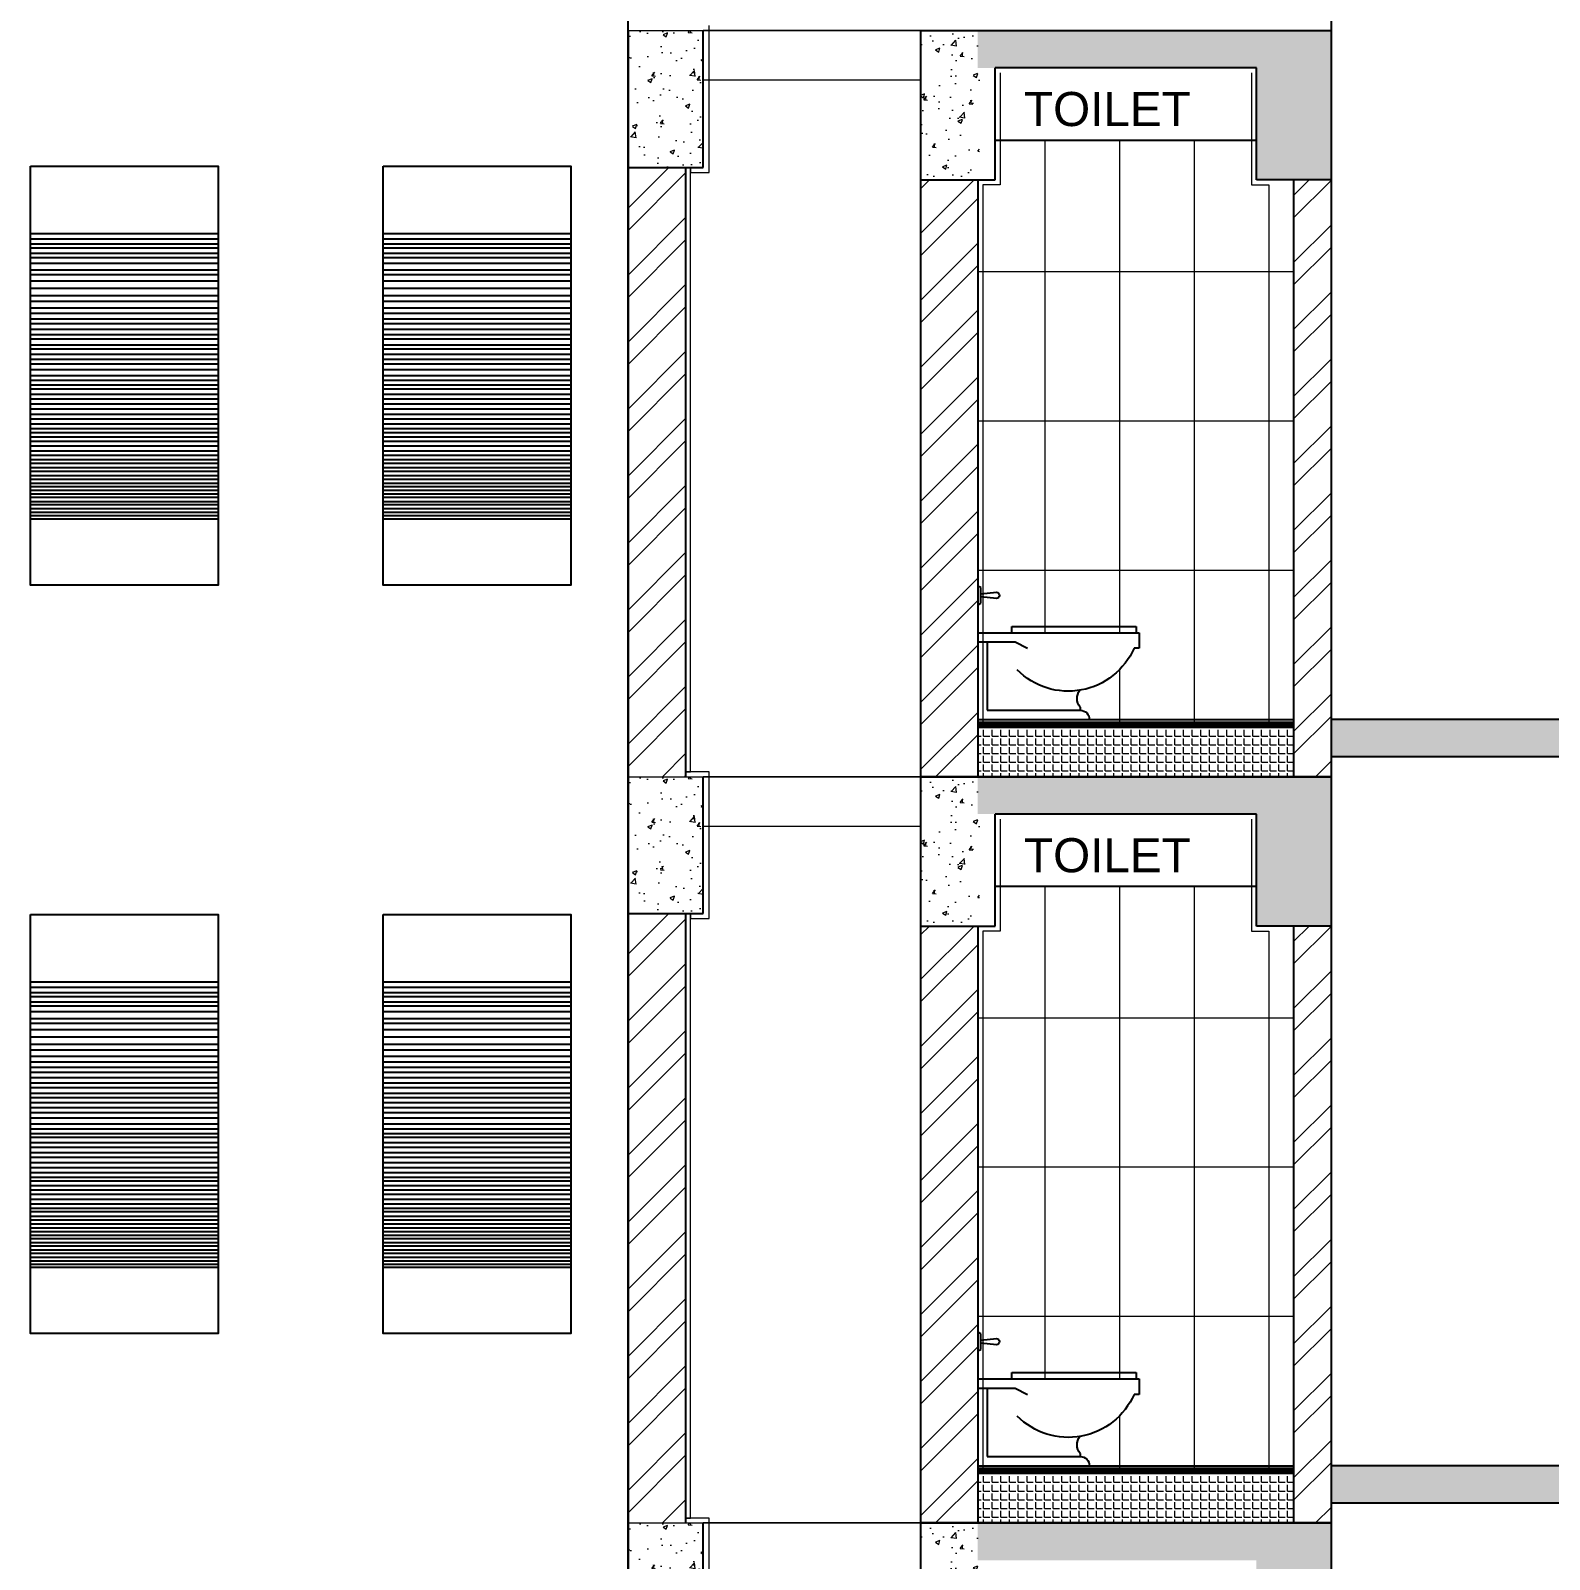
# Model space of a CAD drawing. Header units: metres. Extents: x 29392 to 32022, y 3934 to 33962.
# Drawn here: x 29705.48 to 29711.58, y 4077.81 to 4083.96 of the extents above; entities that cross this region are included whole.
import ezdxf

# ---------------------------------------------------------------- set-up
doc = ezdxf.new("R2010")
doc.units = ezdxf.units.M
doc.layers.add('HATCH', color=250, linetype='Continuous', lineweight=13)
doc.layers.add('PLASTER', color=252, linetype='Continuous', lineweight=15)
doc.styles.get("Standard").update_dxf_attribs({"font": 'arial.ttf'})

# ---------------------------------------------------------------- blocks, each defined once
blk = doc.blocks.new('A$C0A04126D')
for p, q in [((0.6365, 0.5054, -0.3429), (0.5741, 0.5117, -0.3429)), ((0.5741, 0.4867, -0.3429), (0.6365, 0.493, -0.3429)), ((0.6365, 0.5304, -0.3429), (0.649, 0.5366, -0.3429)), ((0.6365, 0.468, -0.3429), (0.6365, 0.5304, -0.3429)), ((0.649, 0.5366, -0.3429), (0.649, 0.4618, -0.3429)), ((0.649, 0.4618, -0.3429), (0.6365, 0.468, -0.3429)), ((0.5117, 0.3744, -0.3429), (0.0125, 0.3744, -0.3429)), ((0.0125, 0.3744, -0.3429), (0.0125, 0.3494, -0.3429)), ((0.5117, 0.3494, -0.3429), (0.5117, 0.3744, -0.3429)), ((0.649, 0.3494, -0.3429), (0, 0.3494, -0.3429)), ((0, 0.3494, -0.3429), (0, 0.287, -0.3429)), ((0.4992, 0.312, -0.3429), (0.4493, 0.287, -0.3429)), ((0.649, 0.312, -0.3429), (0.4992, 0.312, -0.3429)), ((0.6115, 0.312, -0.3429), (0.6115, 0.0374, -0.3429)), ((0.649, 0.3494, -0.3429), (0.649, 0, -0.3429)), ((0, 0.287, -0.3429), (0.0206, 0.287, -0.3429)), ((0.2371, 0.0499, -0.3429), (0.2371, 0.0374, -0.3429)), ((0.6115, 0.0374, -0.3429), (0.2371, 0.0374, -0.3429))]:
    blk.add_line(p, q)
for centre, radius, start, end in [((0.5741, 0.4992, -0.3429), 0.0125, 90, 270), ((0.2851, 0.4028, -0.3429), 0.2887, 203.64102, 315.28389), ((0.1944, 0.085, -0.3429), 0.0553, 320.64055, 36.52551), ((0.2371, 0, -0.3429), 0.0374, 90, 180)]:
    blk.add_arc(centre, radius, start, end)

msp = doc.modelspace()

# ---------------------------------------------------------------- hatches: boundary and pattern name
at = {"layer": 'HATCH', "transparency": 16777216}
h = msp.add_hatch(dxfattribs=at)
h.set_pattern_fill('AR-CONC', color=256, scale=0.001)
h.set_pattern_definition([(50, (27763.88038, 3421.42546), (0.182184669, -0.015939086), [0.01905, -0.20955]), (355, (27763.88038, 3421.42546), (-0.035243421, 0.191056845), [0.01524, -0.167640584]), (100.451445, (27763.89556, 3421.42413), (0.146941247, 0.175117752), [0.016190009, -0.178090245]), (46.1842, (27763.88038, 3421.47626), (0.27107904, -0.042042328), [0.028575, -0.314325]), (96.635558, (27763.90297, 3421.47276), (0.237404134, 0.247426125), [0.024285023, -0.26713561]), (351.184151, (27763.88038, 3421.47626), (0.237404134, 0.247426125), [0.022859967, -0.251459732]), (21, (27763.90578, 3421.46356), (0.151614391, -0.102265198), [0.01905, -0.20955]), (326, (27763.90578, 3421.46356), (0.061802028, 0.184187966), [0.01524, -0.16764]), (71.451445, (27763.91842, 3421.45504), (0.21341642, 0.081922769), [0.016190009, -0.178089938]), (37.5, (27763.88038, 3421.42546), (0.0030886033, 0.0845550389), [0, -0.165608, 0, -0.17018, 0, -0.168275]), (7.5, (27763.88038, 3421.42546), (0.0668196625, 0.100180575), [0, -0.097028, 0, -0.161798, 0, -0.064135]), (327.5, (27763.82374, 3421.42546), (0.1355905952, -0.005728744), [0, -0.0635, 0, -0.19812, 0, -0.26289]), (317.5, (27763.79834, 3421.42546), (0.1481291814, 0.025426491), [0, -0.08255, 0, -0.131572, 0, -0.18669])])
h.paths.add_polyline_path([(29710.4044, 4083.8068), (29709.2843, 4083.8068), (29709.2843, 4083.9568), (29710.7044, 4083.9568), (29710.7044, 4083.3568), (29710.4044, 4083.3568)])
h.paths.add_polyline_path([(29714.9592, 4083.5871), (29714.6588, 4083.5868), (29714.6588, 4084.0368), (29710.7044, 4084.0368), (29710.7044, 4084.1868), (29714.9588, 4084.1871)])
h = msp.add_hatch(dxfattribs=at)
h.set_pattern_fill('AR-CONC', color=256, scale=0.001)
h.set_pattern_definition([(50, (27323.3869, 3367.19325), (0.182184669, -0.0159390855), [0.01905, -0.20955]), (355, (27323.3869, 3367.19325), (-0.035243421, 0.191056845), [0.01524, -0.167640584]), (100.451445, (27323.40208, 3367.19192), (0.146941247, 0.175117752), [0.016190009, -0.178090245]), (46.1842, (27323.3869, 3367.24405), (0.27107904, -0.042042328), [0.028575, -0.314325]), (96.635558, (27323.40949, 3367.24054), (0.237404134, 0.247426125), [0.024285023, -0.267135608]), (351.184151, (27323.3869, 3367.24405), (0.237404134, 0.247426125), [0.022859967, -0.251459732]), (21, (27323.4123, 3367.23135), (0.151614391, -0.102265198), [0.01905, -0.20955]), (326, (27323.4123, 3367.23135), (0.061802028, 0.184187966), [0.01524, -0.16764]), (71.451445, (27323.42493, 3367.22282), (0.213416419, 0.081922769), [0.016190009, -0.178089938]), (37.5, (27323.386896, 3367.193245), (0.0030886033, 0.0845550389), [0, -0.165608, 0, -0.17018, 0, -0.168275]), (7.5, (27323.3869, 3367.193245), (0.0668196625, 0.1001805748), [0, -0.097028, 0, -0.161798, 0, -0.064135]), (327.5, (27323.330254, 3367.193245), (0.1355905952, -0.005728744), [0, -0.0635, 0, -0.19812, 0, -0.26289]), (317.5, (27323.30485, 3367.19325), (0.1481291814, 0.025426491), [0, -0.08255, 0, -0.131572, 0, -0.18669])])
h.paths.add_polyline_path([(29709.0555, 4083.9568), (29709.2914, 4083.9568), (29709.2914, 4083.3568), (29709.0553, 4083.3568)])
h.paths.add_polyline_path([(29707.88, 4083.9568), (29708.11, 4083.9568), (29708.18, 4083.9568), (29708.18, 4083.4068), (29707.88, 4083.4068)])
h = msp.add_hatch(dxfattribs=at)
h.set_pattern_fill('ANSI32', color=256, scale=0.02)
h.set_pattern_definition([(45, (27763.88038, 3421.42546), (-0.134703842, 0.134703842), []), (45, (27763.97019, 3421.42546), (-0.134703842, 0.134703842), [])])
h.paths.add_polyline_path([(29709.0543, 4080.9568), (29709.2843, 4080.9568), (29709.2843, 4083.3568), (29709.0543, 4083.3568)])
h.paths.add_polyline_path([(29710.7044, 4083.3568), (29710.5543, 4083.3568), (29710.5543, 4080.9568), (29710.7044, 4080.9568)])
edge = h.paths.add_edge_path()
edge.add_line((29714.7292, 4083.5869), (29714.7312, 4081.1868))
edge.add_line((29714.3498, 4081.1867), (29714.9612, 4081.1872))
edge.add_line((29714.9612, 4081.1872), (29714.9592, 4083.5871))
edge.add_line((29714.9592, 4083.5871), (29714.7253, 4083.5868))
h = msp.add_hatch(dxfattribs=at)
h.set_pattern_fill('ANSI32', color=256, scale=0.02)
h.set_pattern_definition([(45, (27323.3869, 3367.19325), (-0.134703842, 0.134703842), []), (45, (27323.4767, 3367.19325), (-0.134703842, 0.134703842), [])])
h.paths.add_polyline_path([(29708.11, 4080.9568), (29707.88, 4080.9568), (29707.88, 4083.4068), (29708.11, 4083.4068)])
h = msp.add_hatch(dxfattribs=at)
h.set_pattern_fill('AR-CONC', color=256, scale=0.001)
h.set_pattern_definition([(50, (27763.88038, 3418.42546), (0.182184669, -0.015939086), [0.01905, -0.20955]), (355, (27763.88038, 3418.42546), (-0.035243421, 0.191056845), [0.01524, -0.167640584]), (100.451445, (27763.89556, 3418.42413), (0.146941247, 0.175117752), [0.016190009, -0.178090245]), (46.1842, (27763.88038, 3418.47626), (0.27107904, -0.042042328), [0.028575, -0.314325]), (96.635558, (27763.90297, 3418.47276), (0.237404134, 0.247426125), [0.024285023, -0.26713561]), (351.184151, (27763.88038, 3418.47626), (0.237404134, 0.247426125), [0.022859967, -0.251459732]), (21, (27763.90578, 3418.46356), (0.151614391, -0.102265198), [0.01905, -0.20955]), (326, (27763.90578, 3418.46356), (0.061802028, 0.184187966), [0.01524, -0.16764]), (71.451445, (27763.91842, 3418.45504), (0.21341642, 0.081922769), [0.016190009, -0.178089938]), (37.5, (27763.88038, 3418.42546), (0.0030886033, 0.0845550389), [0, -0.165608, 0, -0.17018, 0, -0.168275]), (7.5, (27763.88038, 3418.42546), (0.0668196625, 0.100180575), [0, -0.097028, 0, -0.161798, 0, -0.064135]), (327.5, (27763.82374, 3418.42546), (0.1355905952, -0.005728744), [0, -0.0635, 0, -0.19812, 0, -0.26289]), (317.5, (27763.79834, 3418.42546), (0.1481291814, 0.025426491), [0, -0.08255, 0, -0.131572, 0, -0.18669])])
h.paths.add_polyline_path([(29710.4044, 4080.8068), (29709.2843, 4080.8068), (29709.2843, 4080.9568), (29710.7044, 4080.9568), (29710.7044, 4080.3568), (29710.4044, 4080.3568)])
h.paths.add_polyline_path([(29714.9592, 4080.5871), (29714.6588, 4080.5868), (29714.6588, 4081.0368), (29710.7044, 4081.0368), (29710.7044, 4081.1868), (29714.9588, 4081.1871)])
h = msp.add_hatch(dxfattribs=at)
h.set_pattern_fill('ANGLE', color=256, scale=0.005)
h.set_pattern_definition([(0, (27763.880383, 3421.17747), (0, 0.034925), [0.0254, -0.009525]), (90, (27763.880383, 3421.17747), (-0.034925, 2e-18), [0.0254, -0.009525])])
h.paths.add_polyline_path([(29710.5543, 4081.1568), (29709.2843, 4081.1568), (29709.2843, 4080.9568), (29710.5543, 4080.9568)])
h = msp.add_hatch(dxfattribs=at)
h.set_pattern_fill('AR-CONC', color=256, scale=0.001)
h.set_pattern_definition([(50, (27323.3869, 3364.19325), (0.182184669, -0.0159390855), [0.01905, -0.20955]), (355, (27323.3869, 3364.19325), (-0.035243421, 0.191056845), [0.01524, -0.167640584]), (100.451445, (27323.40208, 3364.19192), (0.146941247, 0.175117752), [0.016190009, -0.178090245]), (46.1842, (27323.3869, 3364.24405), (0.27107904, -0.042042328), [0.028575, -0.314325]), (96.635558, (27323.40949, 3364.24054), (0.237404134, 0.247426125), [0.024285023, -0.267135608]), (351.184151, (27323.3869, 3364.24405), (0.237404134, 0.247426125), [0.022859967, -0.251459732]), (21, (27323.4123, 3364.23135), (0.151614391, -0.102265198), [0.01905, -0.20955]), (326, (27323.4123, 3364.23135), (0.061802028, 0.184187966), [0.01524, -0.16764]), (71.451445, (27323.42493, 3364.22282), (0.213416419, 0.081922769), [0.016190009, -0.178089938]), (37.5, (27323.386896, 3364.193245), (0.0030886033, 0.0845550389), [0, -0.165608, 0, -0.17018, 0, -0.168275]), (7.5, (27323.3869, 3364.193245), (0.0668196625, 0.1001805748), [0, -0.097028, 0, -0.161798, 0, -0.064135]), (327.5, (27323.330254, 3364.193245), (0.1355905952, -0.005728744), [0, -0.0635, 0, -0.19812, 0, -0.26289]), (317.5, (27323.30485, 3364.19325), (0.1481291814, 0.025426491), [0, -0.08255, 0, -0.131572, 0, -0.18669])])
h.paths.add_polyline_path([(29709.0555, 4080.9568), (29709.2914, 4080.9568), (29709.2914, 4080.3568), (29709.0553, 4080.3568)])
h.paths.add_polyline_path([(29707.88, 4080.9568), (29708.11, 4080.9568), (29708.18, 4080.9568), (29708.18, 4080.4068), (29707.88, 4080.4068)])
h = msp.add_hatch(dxfattribs=at)
h.set_pattern_fill('ANSI32', color=256, scale=0.02)
h.set_pattern_definition([(45, (27763.88038, 3418.42546), (-0.134703842, 0.134703842), []), (45, (27763.97019, 3418.42546), (-0.134703842, 0.134703842), [])])
h.paths.add_polyline_path([(29709.0543, 4077.9568), (29709.2843, 4077.9568), (29709.2843, 4080.3568), (29709.0543, 4080.3568)])
h.paths.add_polyline_path([(29710.7044, 4080.3568), (29710.5543, 4080.3568), (29710.5543, 4077.9568), (29710.7044, 4077.9568)])
edge = h.paths.add_edge_path()
edge.add_line((29714.7292, 4080.5869), (29714.7312, 4078.1868))
edge.add_line((29714.3498, 4078.1867), (29714.9612, 4078.1872))
edge.add_line((29714.9612, 4078.1872), (29714.9592, 4080.5871))
edge.add_line((29714.9592, 4080.5871), (29714.7253, 4080.5868))
h = msp.add_hatch(dxfattribs=at)
h.set_pattern_fill('ANSI32', color=256, scale=0.02)
h.set_pattern_definition([(45, (27323.3869, 3364.19325), (-0.134703842, 0.134703842), []), (45, (27323.4767, 3364.19325), (-0.134703842, 0.134703842), [])])
h.paths.add_polyline_path([(29708.11, 4077.9568), (29707.88, 4077.9568), (29707.88, 4080.4068), (29708.11, 4080.4068)])
h = msp.add_hatch(dxfattribs=at)
h.set_pattern_fill('AR-CONC', color=256, scale=0.001)
h.set_pattern_definition([(50, (27763.88038, 3415.42546), (0.182184669, -0.015939086), [0.01905, -0.20955]), (355, (27763.88038, 3415.42546), (-0.035243421, 0.191056845), [0.01524, -0.167640584]), (100.451445, (27763.89556, 3415.42413), (0.146941247, 0.175117752), [0.016190009, -0.178090245]), (46.1842, (27763.88038, 3415.47626), (0.27107904, -0.042042328), [0.028575, -0.314325]), (96.635558, (27763.90297, 3415.47276), (0.237404134, 0.247426125), [0.024285023, -0.26713561]), (351.184151, (27763.88038, 3415.47626), (0.237404134, 0.247426125), [0.022859967, -0.251459732]), (21, (27763.90578, 3415.46356), (0.151614391, -0.102265198), [0.01905, -0.20955]), (326, (27763.90578, 3415.46356), (0.061802028, 0.184187966), [0.01524, -0.16764]), (71.451445, (27763.91842, 3415.45504), (0.21341642, 0.081922769), [0.016190009, -0.178089938]), (37.5, (27763.88038, 3415.42546), (0.0030886033, 0.0845550389), [0, -0.165608, 0, -0.17018, 0, -0.168275]), (7.5, (27763.88038, 3415.42546), (0.0668196625, 0.100180575), [0, -0.097028, 0, -0.161798, 0, -0.064135]), (327.5, (27763.82374, 3415.42546), (0.1355905952, -0.005728744), [0, -0.0635, 0, -0.19812, 0, -0.26289]), (317.5, (27763.79834, 3415.42546), (0.1481291814, 0.025426491), [0, -0.08255, 0, -0.131572, 0, -0.18669])])
h.paths.add_polyline_path([(29710.4044, 4077.8068), (29709.2843, 4077.8068), (29709.2843, 4077.9568), (29710.7044, 4077.9568), (29710.7044, 4077.3568), (29710.4044, 4077.3568)])
h.paths.add_polyline_path([(29714.9592, 4077.5871), (29714.6588, 4077.5868), (29714.6588, 4078.0368), (29710.7044, 4078.0368), (29710.7044, 4078.1868), (29714.9588, 4078.1871)])
h = msp.add_hatch(dxfattribs=at)
h.set_pattern_fill('ANGLE', color=256, scale=0.005)
h.set_pattern_definition([(0, (27763.880383, 3418.17747), (0, 0.034925), [0.0254, -0.009525]), (90, (27763.880383, 3418.17747), (-0.034925, 2e-18), [0.0254, -0.009525])])
h.paths.add_polyline_path([(29710.5543, 4078.1568), (29709.2843, 4078.1568), (29709.2843, 4077.9568), (29710.5543, 4077.9568)])
h = msp.add_hatch(dxfattribs=at)
h.set_pattern_fill('AR-CONC', color=256, scale=0.001)
h.set_pattern_definition([(50, (27323.3869, 3361.19325), (0.182184669, -0.0159390855), [0.01905, -0.20955]), (355, (27323.3869, 3361.19325), (-0.035243421, 0.191056845), [0.01524, -0.167640584]), (100.451445, (27323.40208, 3361.19192), (0.146941247, 0.175117752), [0.016190009, -0.178090245]), (46.1842, (27323.3869, 3361.24405), (0.27107904, -0.042042328), [0.028575, -0.314325]), (96.635558, (27323.40949, 3361.24054), (0.237404134, 0.247426125), [0.024285023, -0.267135608]), (351.184151, (27323.3869, 3361.24405), (0.237404134, 0.247426125), [0.022859967, -0.251459732]), (21, (27323.4123, 3361.23135), (0.151614391, -0.102265198), [0.01905, -0.20955]), (326, (27323.4123, 3361.23135), (0.061802028, 0.184187966), [0.01524, -0.16764]), (71.451445, (27323.42493, 3361.22282), (0.213416419, 0.081922769), [0.016190009, -0.178089938]), (37.5, (27323.386896, 3361.193245), (0.0030886033, 0.0845550389), [0, -0.165608, 0, -0.17018, 0, -0.168275]), (7.5, (27323.3869, 3361.193245), (0.0668196625, 0.1001805748), [0, -0.097028, 0, -0.161798, 0, -0.064135]), (327.5, (27323.330254, 3361.193245), (0.1355905952, -0.005728744), [0, -0.0635, 0, -0.19812, 0, -0.26289]), (317.5, (27323.30485, 3361.19325), (0.1481291814, 0.025426491), [0, -0.08255, 0, -0.131572, 0, -0.18669])])
h.paths.add_polyline_path([(29709.0555, 4077.9568), (29709.2914, 4077.9568), (29709.2914, 4077.3568), (29709.0553, 4077.3568)])
h.paths.add_polyline_path([(29707.88, 4077.9568), (29708.11, 4077.9568), (29708.18, 4077.9568), (29708.18, 4077.4068), (29707.88, 4077.4068)])
at = {"layer": 'PLASTER', "transparency": 16777216}
h = msp.add_hatch(dxfattribs=at)
h.set_pattern_fill('ANSI31', color=256, scale=0.001)
h.set_pattern_definition([(45, (29527.2478036, 3732.702556), (-0.00224506403, 0.00224506403), [])])
h.paths.add_polyline_path([(29710.5543, 4081.1568), (29710.5543, 4081.1765), (29709.2919, 4081.1762), (29709.2843, 4081.1768), (29709.2843, 4081.1568)])
h = msp.add_hatch(dxfattribs=at)
h.set_pattern_fill('ANSI31', color=256, scale=0.001)
h.set_pattern_definition([(45, (29527.2478036, 3729.702556), (-0.00224506403, 0.00224506403), [])])
h.paths.add_polyline_path([(29710.5543, 4078.1568), (29710.5543, 4078.1765), (29709.2919, 4078.1762), (29709.2843, 4078.1768), (29709.2843, 4078.1568)])

# ---------------------------------------------------------------- linework, layer by layer
at = {"color": 252, "true_color": 0x939598, "transparency": 16777216}
msp.add_line((29707.8791, 4058.0388), (29707.8791, 4099.1868), dxfattribs=at)
at = {"transparency": 16777216}
for p, q in [((29710.7044, 4084.1868), (29710.7044, 4080.9568)), ((29707.88, 4080.9568), (29707.88, 4083.9568)), ((29708.18, 4083.4068), (29708.18, 4083.9568)), ((29709.0543, 4083.9568), (29709.0543, 4080.9568)), ((29709.0543, 4083.9568), (29710.7044, 4083.9568)), ((29709.3543, 4083.3568), (29709.3543, 4083.8068)), ((29710.4044, 4083.8068), (29709.3543, 4083.8068)), ((29710.4044, 4083.3568), (29710.4044, 4083.8068)), ((29709.3543, 4083.5168), (29710.4044, 4083.5168)), ((29707.88, 4083.4068), (29708.18, 4083.4068)), ((29708.11, 4083.4068), (29708.11, 4080.9568)), ((29709.0543, 4083.3568), (29709.0543, 4080.9568)), ((29709.0543, 4083.3568), (29709.3543, 4083.3568)), ((29709.2843, 4083.3573), (29709.2843, 4080.9568)), ((29710.7044, 4083.3568), (29710.4044, 4083.3568)), ((29710.5543, 4083.3568), (29710.5543, 4080.9568)), ((29709.2843, 4081.1868), (29710.5543, 4081.1868)), ((29709.2843, 4081.1768), (29710.5543, 4081.1768)), ((29709.2843, 4081.1568), (29710.5543, 4081.1568)), ((29709.5642, 4081.1568), (29710.5543, 4081.1568)), ((29709.5642, 4081.1568), (29710.5543, 4081.1568)), ((29710.7044, 4081.1868), (29710.7044, 4077.9568)), ((29714.9588, 4081.1868), (29710.7044, 4081.1868)), ((29714.9611, 4081.1868), (29710.7044, 4081.1868)), ((29714.6588, 4081.0368), (29710.7044, 4081.0368)), ((29707.88, 4077.9568), (29707.88, 4080.9568)), ((29708.18, 4080.4068), (29708.18, 4080.9568)), ((29709.0543, 4080.9568), (29709.0543, 4077.9568)), ((29709.0543, 4080.9568), (29710.7044, 4080.9568)), ((29710.7044, 4080.9568), (29709.0543, 4080.9568)), ((29709.3543, 4080.3568), (29709.3543, 4080.8068)), ((29710.4044, 4080.8068), (29709.3543, 4080.8068)), ((29710.4044, 4080.3568), (29710.4044, 4080.8068)), ((29709.3543, 4080.5168), (29710.4044, 4080.5168)), ((29707.88, 4080.4068), (29708.18, 4080.4068)), ((29708.11, 4080.4068), (29708.11, 4077.9568)), ((29709.0543, 4080.3568), (29709.0543, 4077.9568)), ((29709.0543, 4080.3568), (29709.3543, 4080.3568)), ((29709.2843, 4080.3573), (29709.2843, 4077.9568)), ((29710.7044, 4080.3568), (29710.4044, 4080.3568)), ((29710.5543, 4080.3568), (29710.5543, 4077.9568)), ((29709.2843, 4078.1868), (29710.5543, 4078.1868)), ((29710.7044, 4078.1868), (29710.7044, 4074.9568)), ((29714.9588, 4078.1868), (29710.7044, 4078.1868)), ((29714.9611, 4078.1868), (29710.7044, 4078.1868)), ((29709.2843, 4078.1768), (29710.5543, 4078.1768)), ((29709.2843, 4078.1568), (29710.5543, 4078.1568)), ((29709.5642, 4078.1568), (29710.5543, 4078.1568)), ((29709.5642, 4078.1568), (29710.5543, 4078.1568)), ((29714.6588, 4078.0368), (29710.7044, 4078.0368)), ((29707.88, 4074.9568), (29707.88, 4077.9568)), ((29708.18, 4077.4068), (29708.18, 4077.9568)), ((29709.0543, 4077.9568), (29709.0543, 4074.9568)), ((29709.0543, 4077.9568), (29710.7044, 4077.9568)), ((29710.7044, 4077.9568), (29709.0543, 4077.9568))]:
    msp.add_line(p, q, dxfattribs=at)
at = {"linetype": 'ByBlock', "lineweight": 20, "transparency": 16777216}
for p, q in [((29707.88, 4083.9568), (29708.11, 4083.9568)), ((29709.5543, 4083.5168), (29709.5543, 4081.5362)), ((29709.8543, 4083.5168), (29709.8543, 4081.5362)), ((29710.1543, 4083.5168), (29710.1543, 4081.1568)), ((29710.4543, 4083.3368), (29710.4543, 4081.1568)), ((29710.5543, 4082.9868), (29709.2843, 4082.9868)), ((29710.5543, 4082.3868), (29709.2843, 4082.3868)), ((29710.5543, 4081.7868), (29709.2843, 4081.7868)), ((29709.8543, 4081.3875), (29709.8543, 4081.1568)), ((29707.88, 4080.9568), (29708.11, 4080.9568)), ((29708.1259, 4080.9568), (29708.3559, 4080.9568)), ((29709.5543, 4080.5168), (29709.5543, 4078.5362)), ((29709.8543, 4080.5168), (29709.8543, 4078.5362)), ((29710.1543, 4080.5168), (29710.1543, 4078.1568)), ((29710.4543, 4080.3368), (29710.4543, 4078.1568)), ((29710.5543, 4079.9868), (29709.2843, 4079.9868)), ((29710.5543, 4079.3868), (29709.2843, 4079.3868)), ((29710.5543, 4078.7868), (29709.2843, 4078.7868)), ((29709.8543, 4078.3875), (29709.8543, 4078.1568)), ((29707.88, 4077.9568), (29708.11, 4077.9568)), ((29708.1259, 4077.9568), (29708.3559, 4077.9568))]:
    msp.add_line(p, q, dxfattribs=at)
at = {"color": 251, "true_color": 0x636466, "transparency": 16777216}
for p, q in [((29705.4766, 4083.1416), (29706.2309, 4083.1416)), ((29705.4766, 4083.1201), (29706.2309, 4083.1201)), ((29706.8945, 4083.1416), (29707.6489, 4083.1416)), ((29706.8945, 4083.1201), (29707.6489, 4083.1201)), ((29705.4766, 4083.0992), (29706.2309, 4083.0992)), ((29705.4766, 4083.0827), (29706.2309, 4083.0827)), ((29705.4766, 4083.0613), (29706.2309, 4083.0613)), ((29705.4766, 4083.045), (29706.2309, 4083.045)), ((29706.8945, 4083.0992), (29707.6489, 4083.0992)), ((29706.8945, 4083.0827), (29707.6489, 4083.0827)), ((29706.8945, 4083.0613), (29707.6489, 4083.0613)), ((29706.8945, 4083.045), (29707.6489, 4083.045)), ((29705.4766, 4083.0216), (29706.2309, 4083.0216)), ((29705.4766, 4082.9945), (29706.2309, 4082.9945)), ((29706.8945, 4083.0216), (29707.6489, 4083.0216)), ((29706.8945, 4082.9945), (29707.6489, 4082.9945)), ((29705.4766, 4082.9758), (29706.2309, 4082.9758)), ((29705.4766, 4082.9504), (29706.2309, 4082.9504)), ((29705.4766, 4082.9207), (29706.2309, 4082.9207)), ((29706.8945, 4082.9758), (29707.6489, 4082.9758)), ((29706.8945, 4082.9504), (29707.6489, 4082.9504)), ((29706.8945, 4082.9207), (29707.6489, 4082.9207)), ((29705.4766, 4082.8911), (29706.2309, 4082.8911)), ((29705.4766, 4082.8684), (29706.2309, 4082.8684)), ((29706.8945, 4082.8911), (29707.6489, 4082.8911)), ((29706.8945, 4082.8684), (29707.6489, 4082.8684)), ((29705.4766, 4082.8423), (29706.2309, 4082.8423)), ((29705.4766, 4082.8202), (29706.2309, 4082.8202)), ((29705.4766, 4082.7983), (29706.2309, 4082.7983)), ((29706.8945, 4082.8423), (29707.6489, 4082.8423)), ((29706.8945, 4082.8202), (29707.6489, 4082.8202)), ((29706.8945, 4082.7983), (29707.6489, 4082.7983)), ((29705.4766, 4082.7786), (29706.2309, 4082.7786)), ((29705.4766, 4082.7568), (29706.2309, 4082.7568)), ((29705.4766, 4082.7349), (29706.2309, 4082.7349)), ((29706.8945, 4082.7786), (29707.6489, 4082.7786)), ((29706.8945, 4082.7568), (29707.6489, 4082.7568)), ((29706.8945, 4082.7349), (29707.6489, 4082.7349)), ((29705.4766, 4082.7173), (29706.2309, 4082.7173)), ((29705.4766, 4082.6933), (29706.2309, 4082.6933)), ((29705.4766, 4082.6769), (29706.2309, 4082.6769)), ((29706.8945, 4082.7173), (29707.6489, 4082.7173)), ((29706.8945, 4082.6933), (29707.6489, 4082.6933)), ((29706.8945, 4082.6769), (29707.6489, 4082.6769)), ((29705.4766, 4082.656), (29706.2309, 4082.656)), ((29705.4766, 4082.6363), (29706.2309, 4082.6363)), ((29705.4766, 4082.6166), (29706.2309, 4082.6166)), ((29706.8945, 4082.656), (29707.6489, 4082.656)), ((29706.8945, 4082.6363), (29707.6489, 4082.6363)), ((29706.8945, 4082.6166), (29707.6489, 4082.6166)), ((29705.4766, 4082.5947), (29706.2309, 4082.5947)), ((29705.4766, 4082.5707), (29706.2309, 4082.5707)), ((29705.4766, 4082.5508), (29706.2309, 4082.5508)), ((29706.8945, 4082.5947), (29707.6489, 4082.5947)), ((29706.8945, 4082.5707), (29707.6489, 4082.5707)), ((29706.8945, 4082.5508), (29707.6489, 4082.5508)), ((29705.4766, 4082.5322), (29706.2309, 4082.5322)), ((29705.4766, 4082.5169), (29706.2309, 4082.5169)), ((29705.4766, 4082.4951), (29706.2309, 4082.4951)), ((29706.8945, 4082.5322), (29707.6489, 4082.5322)), ((29706.8945, 4082.5169), (29707.6489, 4082.5169)), ((29706.8945, 4082.4951), (29707.6489, 4082.4951)), ((29705.4766, 4082.4765), (29706.2309, 4082.4765)), ((29705.4766, 4082.4557), (29706.2309, 4082.4557)), ((29705.4766, 4082.436), (29706.2309, 4082.436)), ((29706.8945, 4082.4765), (29707.6489, 4082.4765)), ((29706.8945, 4082.4557), (29707.6489, 4082.4557)), ((29706.8945, 4082.436), (29707.6489, 4082.436)), ((29705.4766, 4082.4152), (29706.2309, 4082.4152)), ((29705.4766, 4082.3955), (29706.2309, 4082.3955)), ((29705.4766, 4082.3755), (29706.2309, 4082.3755)), ((29706.8945, 4082.4152), (29707.6489, 4082.4152)), ((29706.8945, 4082.3955), (29707.6489, 4082.3955)), ((29706.8945, 4082.3755), (29707.6489, 4082.3755)), ((29705.4766, 4082.3569), (29706.2309, 4082.3569)), ((29705.4766, 4082.3415), (29706.2309, 4082.3415)), ((29705.4766, 4082.3229), (29706.2309, 4082.3229)), ((29705.4766, 4082.3055), (29706.2309, 4082.3055)), ((29706.8945, 4082.3569), (29707.6489, 4082.3569)), ((29706.8945, 4082.3415), (29707.6489, 4082.3415)), ((29706.8945, 4082.3229), (29707.6489, 4082.3229)), ((29706.8945, 4082.3055), (29707.6489, 4082.3055)), ((29705.4766, 4082.288), (29706.2309, 4082.288)), ((29705.4766, 4082.2672), (29706.2309, 4082.2672)), ((29705.4766, 4082.2493), (29706.2309, 4082.2493)), ((29706.8945, 4082.288), (29707.6489, 4082.288)), ((29706.8945, 4082.2672), (29707.6489, 4082.2672)), ((29706.8945, 4082.2493), (29707.6489, 4082.2493)), ((29705.4766, 4082.2318), (29706.2309, 4082.2318)), ((29705.4766, 4082.2179), (29706.2309, 4082.2179)), ((29705.4766, 4082.1998), (29706.2309, 4082.1998)), ((29705.4766, 4082.185), (29706.2309, 4082.185)), ((29706.8945, 4082.2318), (29707.6489, 4082.2318)), ((29706.8945, 4082.2179), (29707.6489, 4082.2179)), ((29706.8945, 4082.1998), (29707.6489, 4082.1998)), ((29706.8945, 4082.185), (29707.6489, 4082.185)), ((29705.4766, 4082.1683), (29706.2309, 4082.1683)), ((29705.4766, 4082.1529), (29706.2309, 4082.1529)), ((29705.4766, 4082.1376), (29706.2309, 4082.1376)), ((29705.4766, 4082.1237), (29706.2309, 4082.1237)), ((29706.8945, 4082.1683), (29707.6489, 4082.1683)), ((29706.8945, 4082.1529), (29707.6489, 4082.1529)), ((29706.8945, 4082.1376), (29707.6489, 4082.1376)), ((29706.8945, 4082.1237), (29707.6489, 4082.1237)), ((29705.4766, 4082.109), (29706.2309, 4082.109)), ((29705.4766, 4082.0943), (29706.2309, 4082.0943)), ((29705.4766, 4082.0803), (29706.2309, 4082.0803)), ((29705.4766, 4082.0635), (29706.2309, 4082.0635)), ((29706.8945, 4082.109), (29707.6489, 4082.109)), ((29706.8945, 4082.0943), (29707.6489, 4082.0943)), ((29706.8945, 4082.0803), (29707.6489, 4082.0803)), ((29706.8945, 4082.0635), (29707.6489, 4082.0635)), ((29705.4766, 4082.051), (29706.2309, 4082.051)), ((29705.4766, 4082.0349), (29706.2309, 4082.0349)), ((29705.4766, 4082.0203), (29706.2309, 4082.0203)), ((29705.4766, 4082.007), (29706.2309, 4082.007)), ((29706.8945, 4082.051), (29707.6489, 4082.051)), ((29706.8945, 4082.0349), (29707.6489, 4082.0349)), ((29706.8945, 4082.0203), (29707.6489, 4082.0203)), ((29706.8945, 4082.007), (29707.6489, 4082.007)), ((29705.4766, 4081.9938), (29706.2309, 4081.9938)), ((29706.8945, 4081.9938), (29707.6489, 4081.9938)), ((29705.4766, 4080.1325), (29706.2309, 4080.1325)), ((29705.4766, 4080.111), (29706.2309, 4080.111)), ((29705.4766, 4080.0901), (29706.2309, 4080.0901)), ((29706.8945, 4080.1325), (29707.6489, 4080.1325)), ((29706.8945, 4080.111), (29707.6489, 4080.111)), ((29706.8945, 4080.0901), (29707.6489, 4080.0901)), ((29705.4766, 4080.0736), (29706.2309, 4080.0736)), ((29705.4766, 4080.0522), (29706.2309, 4080.0522)), ((29705.4766, 4080.0359), (29706.2309, 4080.0359)), ((29706.8945, 4080.0736), (29707.6489, 4080.0736)), ((29706.8945, 4080.0522), (29707.6489, 4080.0522)), ((29706.8945, 4080.0359), (29707.6489, 4080.0359)), ((29705.4766, 4080.0125), (29706.2309, 4080.0125)), ((29705.4766, 4079.9854), (29706.2309, 4079.9854)), ((29706.8945, 4080.0125), (29707.6489, 4080.0125)), ((29706.8945, 4079.9854), (29707.6489, 4079.9854)), ((29705.4766, 4079.9666), (29706.2309, 4079.9666)), ((29705.4766, 4079.9413), (29706.2309, 4079.9413)), ((29705.4766, 4079.9116), (29706.2309, 4079.9116)), ((29706.8945, 4079.9666), (29707.6489, 4079.9666)), ((29706.8945, 4079.9413), (29707.6489, 4079.9413)), ((29706.8945, 4079.9116), (29707.6489, 4079.9116)), ((29705.4766, 4079.882), (29706.2309, 4079.882)), ((29705.4766, 4079.8593), (29706.2309, 4079.8593)), ((29706.8945, 4079.882), (29707.6489, 4079.882)), ((29706.8945, 4079.8593), (29707.6489, 4079.8593)), ((29705.4766, 4079.8332), (29706.2309, 4079.8332)), ((29705.4766, 4079.8111), (29706.2309, 4079.8111)), ((29705.4766, 4079.7892), (29706.2309, 4079.7892)), ((29706.8945, 4079.8332), (29707.6489, 4079.8332)), ((29706.8945, 4079.8111), (29707.6489, 4079.8111)), ((29706.8945, 4079.7892), (29707.6489, 4079.7892)), ((29705.4766, 4079.7695), (29706.2309, 4079.7695)), ((29705.4766, 4079.7476), (29706.2309, 4079.7476)), ((29705.4766, 4079.7258), (29706.2309, 4079.7258)), ((29706.8945, 4079.7695), (29707.6489, 4079.7695)), ((29706.8945, 4079.7476), (29707.6489, 4079.7476)), ((29706.8945, 4079.7258), (29707.6489, 4079.7258)), ((29705.4766, 4079.7082), (29706.2309, 4079.7082)), ((29705.4766, 4079.6842), (29706.2309, 4079.6842)), ((29705.4766, 4079.6678), (29706.2309, 4079.6678)), ((29706.8945, 4079.7082), (29707.6489, 4079.7082)), ((29706.8945, 4079.6842), (29707.6489, 4079.6842)), ((29706.8945, 4079.6678), (29707.6489, 4079.6678)), ((29705.4766, 4079.6469), (29706.2309, 4079.6469)), ((29705.4766, 4079.6272), (29706.2309, 4079.6272)), ((29705.4766, 4079.6075), (29706.2309, 4079.6075)), ((29706.8945, 4079.6469), (29707.6489, 4079.6469)), ((29706.8945, 4079.6272), (29707.6489, 4079.6272)), ((29706.8945, 4079.6075), (29707.6489, 4079.6075)), ((29705.4766, 4079.5856), (29706.2309, 4079.5856)), ((29705.4766, 4079.5616), (29706.2309, 4079.5616)), ((29705.4766, 4079.5417), (29706.2309, 4079.5417)), ((29706.8945, 4079.5856), (29707.6489, 4079.5856)), ((29706.8945, 4079.5616), (29707.6489, 4079.5616)), ((29706.8945, 4079.5417), (29707.6489, 4079.5417)), ((29705.4766, 4079.5231), (29706.2309, 4079.5231)), ((29705.4766, 4079.5078), (29706.2309, 4079.5078)), ((29705.4766, 4079.486), (29706.2309, 4079.486)), ((29706.8945, 4079.5231), (29707.6489, 4079.5231)), ((29706.8945, 4079.5078), (29707.6489, 4079.5078)), ((29706.8945, 4079.486), (29707.6489, 4079.486)), ((29705.4766, 4079.4674), (29706.2309, 4079.4674)), ((29705.4766, 4079.4465), (29706.2309, 4079.4465)), ((29705.4766, 4079.4269), (29706.2309, 4079.4269)), ((29706.8945, 4079.4674), (29707.6489, 4079.4674)), ((29706.8945, 4079.4465), (29707.6489, 4079.4465)), ((29706.8945, 4079.4269), (29707.6489, 4079.4269)), ((29705.4766, 4079.4061), (29706.2309, 4079.4061)), ((29705.4766, 4079.3864), (29706.2309, 4079.3864)), ((29705.4766, 4079.3663), (29706.2309, 4079.3663)), ((29706.8945, 4079.4061), (29707.6489, 4079.4061)), ((29706.8945, 4079.3864), (29707.6489, 4079.3864)), ((29706.8945, 4079.3663), (29707.6489, 4079.3663)), ((29705.4766, 4079.3477), (29706.2309, 4079.3477)), ((29705.4766, 4079.3324), (29706.2309, 4079.3324)), ((29705.4766, 4079.3138), (29706.2309, 4079.3138)), ((29705.4766, 4079.2964), (29706.2309, 4079.2964)), ((29706.8945, 4079.3477), (29707.6489, 4079.3477)), ((29706.8945, 4079.3324), (29707.6489, 4079.3324)), ((29706.8945, 4079.3138), (29707.6489, 4079.3138)), ((29706.8945, 4079.2964), (29707.6489, 4079.2964)), ((29705.4766, 4079.2788), (29706.2309, 4079.2788)), ((29705.4766, 4079.2581), (29706.2309, 4079.2581)), ((29705.4766, 4079.2402), (29706.2309, 4079.2402)), ((29706.8945, 4079.2788), (29707.6489, 4079.2788)), ((29706.8945, 4079.2581), (29707.6489, 4079.2581)), ((29706.8945, 4079.2402), (29707.6489, 4079.2402)), ((29705.4766, 4079.2227), (29706.2309, 4079.2227)), ((29705.4766, 4079.2088), (29706.2309, 4079.2088)), ((29705.4766, 4079.1906), (29706.2309, 4079.1906)), ((29705.4766, 4079.1759), (29706.2309, 4079.1759)), ((29706.8945, 4079.2227), (29707.6489, 4079.2227)), ((29706.8945, 4079.2088), (29707.6489, 4079.2088)), ((29706.8945, 4079.1906), (29707.6489, 4079.1906)), ((29706.8945, 4079.1759), (29707.6489, 4079.1759)), ((29705.4766, 4079.1592), (29706.2309, 4079.1592)), ((29705.4766, 4079.1438), (29706.2309, 4079.1438)), ((29705.4766, 4079.1285), (29706.2309, 4079.1285)), ((29705.4766, 4079.1146), (29706.2309, 4079.1146)), ((29706.8945, 4079.1592), (29707.6489, 4079.1592)), ((29706.8945, 4079.1438), (29707.6489, 4079.1438)), ((29706.8945, 4079.1285), (29707.6489, 4079.1285)), ((29706.8945, 4079.1146), (29707.6489, 4079.1146)), ((29705.4766, 4079.0999), (29706.2309, 4079.0999)), ((29705.4766, 4079.0851), (29706.2309, 4079.0851)), ((29705.4766, 4079.0712), (29706.2309, 4079.0712)), ((29705.4766, 4079.0544), (29706.2309, 4079.0544)), ((29706.8945, 4079.0999), (29707.6489, 4079.0999)), ((29706.8945, 4079.0851), (29707.6489, 4079.0851)), ((29706.8945, 4079.0712), (29707.6489, 4079.0712)), ((29706.8945, 4079.0544), (29707.6489, 4079.0544)), ((29705.4766, 4079.0418), (29706.2309, 4079.0418)), ((29705.4766, 4079.0258), (29706.2309, 4079.0258)), ((29705.4766, 4079.0112), (29706.2309, 4079.0112)), ((29705.4766, 4078.9979), (29706.2309, 4078.9979)), ((29705.4766, 4078.9847), (29706.2309, 4078.9847)), ((29706.8945, 4079.0418), (29707.6489, 4079.0418)), ((29706.8945, 4079.0258), (29707.6489, 4079.0258)), ((29706.8945, 4079.0112), (29707.6489, 4079.0112)), ((29706.8945, 4078.9979), (29707.6489, 4078.9979)), ((29706.8945, 4078.9847), (29707.6489, 4078.9847))]:
    msp.add_line(p, q, dxfattribs=at)
at = {"transparency": 16777216}
for points in [[(29705.4766, 4083.4116), (29706.2309, 4083.4116), (29706.2309, 4081.7272), (29705.4766, 4081.7272)], [(29706.8945, 4083.4116), (29707.6489, 4083.4116), (29707.6489, 4081.7272), (29706.8945, 4081.7272)], [(29705.4766, 4080.4025), (29706.2309, 4080.4025), (29706.2309, 4078.7181), (29705.4766, 4078.7181)], [(29706.8945, 4080.4025), (29707.6489, 4080.4025), (29707.6489, 4078.7181), (29706.8945, 4078.7181)]]:
    msp.add_lwpolyline(points, close=True, dxfattribs=at)
at = {"layer": 'PLASTER', "transparency": 16777216}
for p, q in [((29708.204, 4083.9568), (29708.204, 4083.9768)), ((29708.11, 4083.9568), (29709.0543, 4083.9568)), ((29709.0543, 4083.9568), (29708.18, 4083.9568)), ((29708.204, 4083.3868), (29708.204, 4083.9568)), ((29709.3744, 4083.7868), (29709.3744, 4083.3368)), ((29710.3843, 4083.7868), (29710.3843, 4083.3368)), ((29709.0543, 4083.7568), (29708.18, 4083.7568)), ((29709.0543, 4083.7568), (29708.18, 4083.7568)), ((29708.13, 4080.9768), (29708.13, 4083.4068)), ((29708.13, 4083.4068), (29708.13, 4083.3868)), ((29708.13, 4083.3868), (29708.204, 4083.3868)), ((29709.3744, 4083.3368), (29709.3044, 4083.3368)), ((29709.3044, 4083.3368), (29709.3044, 4081.1568)), ((29710.3843, 4083.3368), (29710.4543, 4083.3368)), ((29708.204, 4080.9768), (29708.11, 4080.9768)), ((29708.11, 4080.9768), (29708.13, 4080.9768)), ((29708.11, 4080.9568), (29709.0543, 4080.9568)), ((29709.0543, 4080.9568), (29708.18, 4080.9568)), ((29708.204, 4080.9568), (29708.204, 4080.9768)), ((29708.204, 4080.3868), (29708.204, 4080.9568)), ((29709.3744, 4080.7868), (29709.3744, 4080.3368)), ((29710.3843, 4080.7868), (29710.3843, 4080.3368)), ((29709.0543, 4080.7568), (29708.18, 4080.7568)), ((29709.0543, 4080.7568), (29708.18, 4080.7568)), ((29708.13, 4077.9768), (29708.13, 4080.4068)), ((29708.13, 4080.4068), (29708.13, 4080.3868)), ((29708.13, 4080.3868), (29708.204, 4080.3868)), ((29709.3744, 4080.3368), (29709.3044, 4080.3368)), ((29709.3044, 4080.3368), (29709.3044, 4078.1568)), ((29710.3843, 4080.3368), (29710.4543, 4080.3368)), ((29708.204, 4077.9768), (29708.11, 4077.9768)), ((29708.11, 4077.9768), (29708.13, 4077.9768)), ((29708.11, 4077.9568), (29709.0543, 4077.9568)), ((29709.0543, 4077.9568), (29708.18, 4077.9568)), ((29708.204, 4077.9568), (29708.204, 4077.9768)), ((29708.204, 4077.3868), (29708.204, 4077.9568))]:
    msp.add_line(p, q, dxfattribs=at)

# ---------------------------------------------------------------- block references
at = {"color": 7, "transparency": 16777216, "xscale": -1}
for p in [(29709.9333, 4081.1868, 0.3429), (29709.9333, 4078.1868, 0.3429)]:
    msp.add_blockref('A$C0A04126D', p, dxfattribs=at)

# ---------------------------------------------------------------- texts
at = {"transparency": 16777216}
for p in [(29709.4704, 4083.5729), (29709.4704, 4080.5729)]:
    msp.add_text('TOILET', height=0.13707, dxfattribs=at).set_placement(p)

doc.saveas('drawing.dxf')
